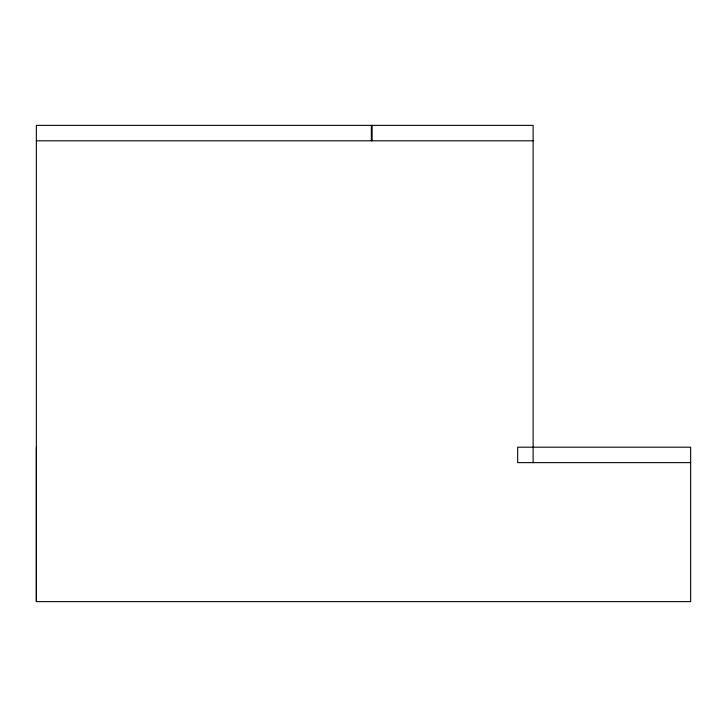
<?xml version="1.0" encoding="UTF-8"?>
<svg xmlns="http://www.w3.org/2000/svg" width="727" height="727" viewBox="0 0 727 727"><rect width="100%" height="100%" fill="white"/><g stroke="black" fill="none" stroke-linecap="round" stroke-linejoin="round"><path stroke-width="1.09" d="M690.65 462.636L517.679 462.636L517.679 447.187L690.65 447.187L690.65 601.629L36.35 601.629L36.35 447.187M533.127 462.636L533.127 125.371L36.35 125.371L36.35 601.629M36.35 140.82L533.127 140.82M372.124 125.371L372.124 140.82M371.352 125.371L371.352 140.82"/></g></svg>
